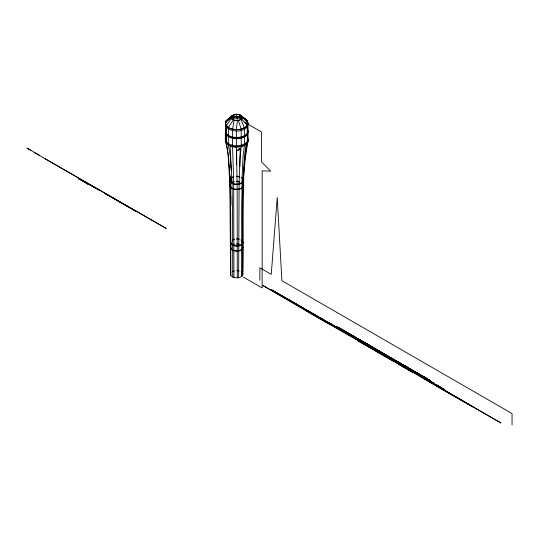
<?xml version="1.0" encoding="UTF-8"?>
<svg xmlns="http://www.w3.org/2000/svg" width="539" height="539" viewBox="0 0 539 539"><rect width="100%" height="100%" fill="white"/><g stroke="black" fill="none" stroke-linecap="round" stroke-linejoin="round"><path stroke-width="0.81" d="M237.281 277.814L237.16 189.553L236.304 129.495L237.436 120.44M238.642 277.652L239.107 181.569L240.05 157.449L241.263 146.453L241.196 128.962L238.251 120.338M241.465 276.554L241.998 180.457L243.069 156.297L244.45 145.254L244.335 127.783L241.027 119.24M242.254 275.86C243.709 231.608 239.1 186.534 247.347 142.801A11.407 6.589 0 0 0 248.122 140.652L247.96 123.215L242.112 116.923M242.611 273.145L242.611 264.312M242.611 258.686L242.617 249.018M242.887 273.927C244.369 229.607 239.68 184.426 248.122 140.652M242.624 244.167L243.116 187.457M232.235 119.213L232.248 117.051L235.199 114.315M233.933 277.444L233.69 181.421L232.572 146.547L232.632 129.05L234.142 120.089M232.74 276.992L232.605 216.247L231.952 180.747L230.375 156.297L228.327 144.87L228.448 127.406L233.394 119.813M230.551 274.573L229.897 185.861L228.347 158.021L227.047 147.888L225.322 140.16L225.484 122.764A11.245 6.488 0 0 1 226.245 120.648L231.945 115.838M226.111 135.841L226.09 138.011A11.407 6.589 0 0 0 225.322 140.16M226.239 121.733L226.245 120.648M230.833 275.362L230.692 214.61L230.018 179.076L228.374 154.552L226.252 143.03L226.407 125.594L231.507 118.216M236.419 164.644L236.641 149.869M239.842 166.551L240.239 147.861M243.257 181.919L244.544 156.189L246.148 142.956M381.457 354.507L380.952 352.863L377.421 349.872M387.123 357.781L387.292 357.114L388.457 357.195L395.909 360.867M408.245 369.976L408.528 369.37L409.283 369.491L415.091 372.247L405.281 366.911L402.923 366.136L402.586 366.709M225.484 122.764L231.332 117.745M232.424 115.407L229.102 118.23A11.245 6.488 0 0 1 232.248 117.051M368.73 344.852L374.342 349.05L375.191 350.889M366.837 343.761L377.819 351.057L379.234 352.459L379.436 353.341M385.56 355.329L398.847 362.963L396.253 362.289L393.497 360.692L393.349 361.379L365.22 345.135L364.687 343.747L362.585 342.029L350.094 334.409M351.192 334.793L347.958 333.129M350.95 334.854L351.502 334.908M342.252 329.834L342.851 329.908M339.866 328.19L336.498 326.506L430.385 380.716L339.536 328.264M353.261 337.178L354.083 337.522M351.212 335.763L352.095 336.141M395.99 361.312L408.488 368.124M358.576 339.947L356.717 338.916L362.996 342.413M412.49 370.744L414.579 371.856M379.732 352.001L392.722 359.439M370.401 347.015L362.983 342.952L386.537 356.353L380.487 352.93M395.916 361.366L403.381 365.455M424.328 377.273L414.06 371.977L412.45 371.64L412.22 372.274L398.429 364.31L398.631 363.663L401.589 364.546L411.358 369.727L411.028 369.276M354.372 337.481L352.203 336.323L352.823 336.727M411.991 370.926L414.161 372.085L413.541 371.681M404.553 365.806L407.592 367.49L407.275 367.106M374.349 348.416L377.394 350.121M355.7 338.222L350.963 335.608L357.242 339.361M357.936 339.523L354.729 337.778L363.926 343.235M410.664 370.185L415.401 372.799L407.295 367.969M359.068 340.183L368.076 345.304M354.601 337.582L357.323 339.139M409.04 369.269L411.762 370.825M412.456 371.263L418.257 374.45L414.174 371.991M356.292 338.532L359.223 340.21M361.629 341.585L353.853 337.266L359.654 340.776M359.432 340.365L361.177 341.355M366.783 344.589L360.476 341.093L366.931 344.967M367.807 345.459L351.502 336.242L381.356 353.355L377.475 351.105M405.187 367.052L411.634 370.623L405.328 366.843M410.071 369.869L401.056 364.701M410.307 370.044L417.388 373.958L415.387 372.712M413.042 371.6L419.915 375.413L417.738 374.059M414.006 372.166L421.148 376.128L416.411 373.271M358.267 339.658L368.716 345.688M369.687 346.267L338.539 328.251L372.766 348.019L363.151 342.474M405.86 367.483L424.011 377.778L409.168 369.006M363.724 342.77L348.106 333.958L361.17 341.672M402.64 365.631L413.851 372.112M413.662 372.227L392.432 360.315L446.663 392.062L501 423L411.378 370.825L421.161 376.465L418.574 374.935M363.987 342.885L372.725 347.918M361.15 341.261L366.23 344.205M366.682 344.455L375.791 349.73M365.307 343.707L367.611 345.021M368.494 345.519L373.251 348.275M367.025 345.041L332.792 325.286L359.163 340.426M393.868 360.584L400.807 364.6M397.506 362.693L408.266 368.919M398.745 363.38L408.582 369.06M406.689 367.989L411.183 370.589M30.561 150.165L26.95 148.09L39.677 155.414M34.705 152.759L166.234 228.455L45.108 158.749M376.97 350.37L366.965 344.589M379.395 351.745L383.97 354.433M371.681 347.372L381.194 352.836M368.858 345.708L371.546 347.257M374.046 348.699L378.452 351.26M379.719 352.102L370.569 346.934L377.374 350.943M385.439 355.605L395.835 361.507L386.712 356.144M388.889 357.721L398.469 363.299M389.394 358.031L396.354 362.067M396.67 362.208L401.851 365.247M394.811 361.15L405.139 367.126M451.662 394.723L472.952 406.804L453.899 395.606M244.76 122.34L261.55 132.035L261.55 161.862L270.693 171.159L262.149 170.816L262.149 287.954L243.271 277.053M339.536 328.002L430.385 380.588L339.536 328.136M382.522 353.537L385.877 355.477M386.234 355.686L389.596 357.62M413.851 371.782L271.245 289.591L413.851 371.856L403.394 365.711M381.922 353.577L384.233 354.911M388.349 357.438L391.314 359.149L391.563 360.342M383.721 354.743L395.047 361.332M449.324 393.376L420.474 376.512L451.392 394.15M390.02 357.714L399.042 362.936M402.101 364.863L389.468 357.606M382.575 353.591L388.794 357.189M380.797 352.924L363.852 343.276M374.187 349.211L383.229 354.453M373.642 348.969L388.397 357.445M377.569 351.219L388.269 357.424M402.512 365.125L392.123 359.163M403.26 365.57L408.124 368.366L405.436 366.83M396.104 361.399L406.561 367.483M390.916 358.448L395.047 360.813M366.978 345.101L377.3 351.037M370.259 347.008L375.44 349.959M398.86 363.064L410.967 370.024M373.837 348.982L364.02 343.303M360.928 341.578L373.365 348.726M401.232 364.445L406.069 367.234M406.804 367.665L410.745 369.936M361.036 341.558L362.969 342.696M364.236 343.464L359.358 340.574M368.898 346.119L371.061 347.385M358.26 340.015L369.471 346.483M408.259 368.514L413.049 371.351M412.887 371.196L415.825 372.907M410.934 370.077L412.679 371.108M360.126 340.985L353.314 337.057M362.04 342.144L364.977 343.848M414.289 372.031L410.482 369.909M414.787 372.314L417.509 373.904M362.087 341.894L345.566 332.159L375.528 349.575M360.348 341.14L363.077 342.73M361.447 341.773L357.923 339.691L359.115 340.378M358.3 339.098L360.732 340.554M353.537 336.397L363.805 342.966L365.415 344.482L365.644 345.378M362.666 341.672L370.125 346.611L371.452 348.733M419.564 374.47L420.844 375.259M351.778 335.602L353.867 336.895M362.68 341.625L368.238 345.405L369.437 347.567M386.638 355.457L391.301 359.115M380.884 352.135L384.934 355.046L385.809 357.02M363.36 342.07L367.254 344.96L367.955 346.712M240.05 114.847L244.989 118.607A11.245 6.488 0 0 1 247.037 120.419L247.044 121.504M241.944 116.458L247.037 120.419M426.652 378.365L426.976 378.681L423.661 376.633M241.506 118.816L247.192 125.365L247.347 142.801M397.519 361.474L397.789 361.891M426.915 378.708L426.551 378.237M239.323 114.571L240.812 116.956L240.818 119.126M236.001 114.221L237.14 116.518L237.14 119.766M230.113 145.618L231.339 170.829M229.742 165.338L229.89 167.831M230.281 175.95L230.416 179.925M231.494 177.365L231.602 182.99A6.583 3.8 0 0 1 234.108 181.912M230.813 195.623L230.962 205.157M244.989 118.607L244.996 119.692M512.05 424.806L512.05 413.581L281.897 280.704L277.221 197.483L271.238 274.364L259.852 267.789L259.852 280.293M410.934 371.041L359.223 341.268M246.983 121.969A11.198 6.468 0 0 1 237.524 131.011A11.198 6.468 0 0 1 225.922 122.838M231.379 118.876A11.198 6.468 0 0 1 241.91 118.829M231.379 117.569A11.198 6.468 0 0 1 247.893 122.804A11.198 6.468 0 0 1 232.808 129.313A11.198 6.468 0 0 1 228.792 118.688M247.677 130.788A11.245 6.488 0 0 1 235.88 138.718A11.245 6.488 0 0 1 226.265 129.865M247.677 129.475A11.245 6.488 0 0 1 235.88 137.405A11.245 6.488 0 0 1 226.265 128.545M247.677 139.075A11.245 6.488 0 0 1 235.88 147.006A11.245 6.488 0 0 1 226.265 138.152M247.677 137.762A11.245 6.488 0 0 1 235.88 145.692A11.245 6.488 0 0 1 226.265 136.839M241.176 271.764A6.192 3.578 0 0 1 241.634 276.433A6.192 3.578 0 0 1 233.704 277.376A6.192 3.578 0 0 1 230.928 272.983M232.572 271.595A6.192 3.578 0 0 1 234.202 270.982M236.803 270.672A6.192 3.578 0 0 1 239.121 270.955M247.96 123.215A11.245 6.488 0 0 1 247.192 125.365M244.335 127.783A11.245 6.488 0 0 1 241.196 128.962M236.304 129.495A11.245 6.488 0 0 1 232.632 129.05M228.448 127.406A11.245 6.488 0 0 1 226.407 125.594M237.14 116.518A11.245 6.488 0 0 1 240.812 116.956M239.215 148.535A2.554 1.476 0 0 1 236.466 150.307M247.623 139.264A11.09 6.401 0 0 1 236.23 146.837A11.09 6.401 0 0 1 226.036 138.712M247.718 130.97A11.09 6.401 0 0 1 235.934 138.193A11.09 6.401 0 0 1 226.036 130.088M231.406 117.556A11.09 6.401 0 0 1 247.785 122.724A11.09 6.401 0 0 1 232.848 129.178A11.09 6.401 0 0 1 228.873 118.654M239.094 148.461A2.587 1.496 0 0 1 236.466 150.536M244.45 145.254A11.407 6.589 0 0 1 241.263 146.453M236.298 146.992A11.407 6.589 0 0 1 232.572 146.547M228.327 144.87A11.407 6.589 0 0 1 226.252 143.03M241.694 177.378A7.169 4.137 0 0 1 241.182 183.597A7.169 4.137 0 0 1 230.571 182.492A7.169 4.137 0 0 1 233.879 176.563M236.756 176.219A7.169 4.137 0 0 1 239.518 176.549M243.298 183.759A7.169 4.137 0 0 1 237.093 189.533A7.169 4.137 0 0 1 229.883 184.163M231.554 182.532A7.169 4.137 0 0 1 233.879 181.603M236.756 181.266A7.169 4.137 0 0 1 239.518 181.589M241.721 177.89A6.583 3.8 0 0 1 238.043 184.082A6.583 3.8 0 0 1 230.443 179.218M231.575 177.991A6.583 3.8 0 0 1 233.508 177.041M236.749 176.563A6.583 3.8 0 0 1 239.842 177.014M243.271 185.807A6.583 3.8 0 0 1 236.358 189.196A6.583 3.8 0 0 1 230.14 185.382M236.749 181.603A6.583 3.8 0 0 1 239.842 182.054M241.115 239.848A6.333 3.658 0 0 1 241.782 244.679A6.333 3.658 0 0 1 233.562 245.649A6.333 3.658 0 0 1 230.894 241.054M232.599 239.707A6.333 3.658 0 0 1 234.209 239.127M236.749 238.824A6.333 3.658 0 0 1 239.188 239.114M242.759 246.424A6.333 3.658 0 0 1 236.419 251.174A6.333 3.658 0 0 1 230.894 246.094M232.599 244.746A6.333 3.658 0 0 1 234.209 244.167M236.749 243.864A6.333 3.658 0 0 1 239.188 244.154M241.135 240.293A5.814 3.355 0 0 1 238.447 245.683A5.814 3.355 0 0 1 230.941 242.126M232.531 240.151A5.814 3.355 0 0 1 234.411 239.397M236.749 239.121A5.814 3.355 0 0 1 238.986 239.39M242.51 247.192A5.814 3.355 0 0 1 236.695 250.878A5.814 3.355 0 0 1 230.941 247.165M232.531 245.191A5.814 3.355 0 0 1 234.411 244.436M236.749 244.167A5.814 3.355 0 0 1 238.986 244.43M99.257 190.146L84.219 181.724L99.257 190.146M263.005 285.589L314.601 315.841L371.512 348.255L318.306 317.1L263.005 285.589M274.075 291.329L273.253 290.986L362.12 342.292L274.075 291.329M304.804 309.736L329.706 324.121L304.804 309.736M136.482 211.645L104.862 193.474L136.482 211.645M328.588 322.625L328.204 322.443L359.884 340.648L328.588 322.625M80.385 179.723L78.323 178.598L88.356 184.338L80.385 179.723M436.132 384.94L426.073 379.254L440.067 387.224L436.132 384.94M426.915 379.119L419.564 374.834L426.915 379.119M424.112 377.529L420.319 375.36L434.319 383.546L424.112 377.529M440.868 387.346L436.482 384.819L444.722 389.717L440.868 387.346M354.696 337.286L351.266 335.393L360.436 341.611L357.829 340.102L358.112 341.032L363.771 344.3L362.639 342.561L354.696 337.286M233.886 120.008A5.437 3.14 0 0 0 242.152 117.408A5.437 3.14 0 0 0 234.121 114.571A5.437 3.14 0 0 0 233.886 120.008M233.589 120.056A5.363 3.093 0 0 0 242.058 117.852A5.363 3.093 0 0 0 234.512 114.719A5.363 3.093 0 0 0 233.589 120.056"/></g></svg>
